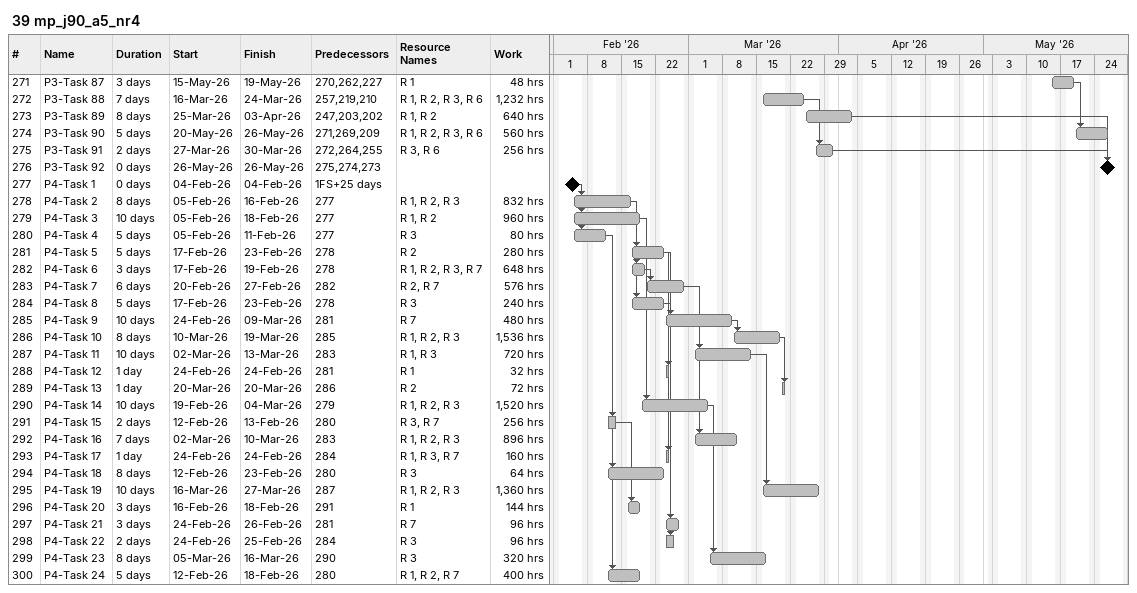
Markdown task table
39 mp_j90_a5_nr4

| ID | Task | Duration | Start | Finish | Predecessors | Resources | Work (h) |
|---|---|---|---|---|---|---|---|
| 271 | P3-Task 87 | 3d | 2026-05-15 | 2026-05-19 | 270, 262, 227 | R 1 | 48 |
| 272 | P3-Task 88 | 7d | 2026-03-16 | 2026-03-24 | 257, 219, 210 | R 1, R 2, R 3, R 6 | 1232 |
| 273 | P3-Task 89 | 8d | 2026-03-25 | 2026-04-03 | 247, 203, 202 | R 1, R 2 | 640 |
| 274 | P3-Task 90 | 5d | 2026-05-20 | 2026-05-26 | 271, 269, 209 | R 1, R 2, R 3, R 6 | 560 |
| 275 | P3-Task 91 | 2d | 2026-03-27 | 2026-03-30 | 272, 264, 255 | R 3, R 6 | 256 |
| 276 | P3-Task 92 | 0d | 2026-05-26 | 2026-05-26 | 275, 274, 273 |  |  |
| 277 | P4-Task 1 | 0d | 2026-02-04 | 2026-02-04 | 1FS+25d |  |  |
| 278 | P4-Task 2 | 8d | 2026-02-05 | 2026-02-16 | 277 | R 1, R 2, R 3 | 832 |
| 279 | P4-Task 3 | 10d | 2026-02-05 | 2026-02-18 | 277 | R 1, R 2 | 960 |
| 280 | P4-Task 4 | 5d | 2026-02-05 | 2026-02-11 | 277 | R 3 | 80 |
| 281 | P4-Task 5 | 5d | 2026-02-17 | 2026-02-23 | 278 | R 2 | 280 |
| 282 | P4-Task 6 | 3d | 2026-02-17 | 2026-02-19 | 278 | R 1, R 2, R 3, R 7 | 648 |
| 283 | P4-Task 7 | 6d | 2026-02-20 | 2026-02-27 | 282 | R 2, R 7 | 576 |
| 284 | P4-Task 8 | 5d | 2026-02-17 | 2026-02-23 | 278 | R 3 | 240 |
| 285 | P4-Task 9 | 10d | 2026-02-24 | 2026-03-09 | 281 | R 7 | 480 |
| 286 | P4-Task 10 | 8d | 2026-03-10 | 2026-03-19 | 285 | R 1, R 2, R 3 | 1536 |
| 287 | P4-Task 11 | 10d | 2026-03-02 | 2026-03-13 | 283 | R 1, R 3 | 720 |
| 288 | P4-Task 12 | 1d | 2026-02-24 | 2026-02-24 | 281 | R 1 | 32 |
| 289 | P4-Task 13 | 1d | 2026-03-20 | 2026-03-20 | 286 | R 2 | 72 |
| 290 | P4-Task 14 | 10d | 2026-02-19 | 2026-03-04 | 279 | R 1, R 2, R 3 | 1520 |
| 291 | P4-Task 15 | 2d | 2026-02-12 | 2026-02-13 | 280 | R 3, R 7 | 256 |
| 292 | P4-Task 16 | 7d | 2026-03-02 | 2026-03-10 | 283 | R 1, R 2, R 3 | 896 |
| 293 | P4-Task 17 | 1d | 2026-02-24 | 2026-02-24 | 284 | R 1, R 3, R 7 | 160 |
| 294 | P4-Task 18 | 8d | 2026-02-12 | 2026-02-23 | 280 | R 3 | 64 |
| 295 | P4-Task 19 | 10d | 2026-03-16 | 2026-03-27 | 287 | R 1, R 2, R 3 | 1360 |
| 296 | P4-Task 20 | 3d | 2026-02-16 | 2026-02-18 | 291 | R 1 | 144 |
| 297 | P4-Task 21 | 3d | 2026-02-24 | 2026-02-26 | 281 | R 7 | 96 |
| 298 | P4-Task 22 | 2d | 2026-02-24 | 2026-02-25 | 284 | R 3 | 96 |
| 299 | P4-Task 23 | 8d | 2026-03-05 | 2026-03-16 | 290 | R 3 | 320 |
| 300 | P4-Task 24 | 5d | 2026-02-12 | 2026-02-18 | 280 | R 1, R 2, R 7 | 400 |
